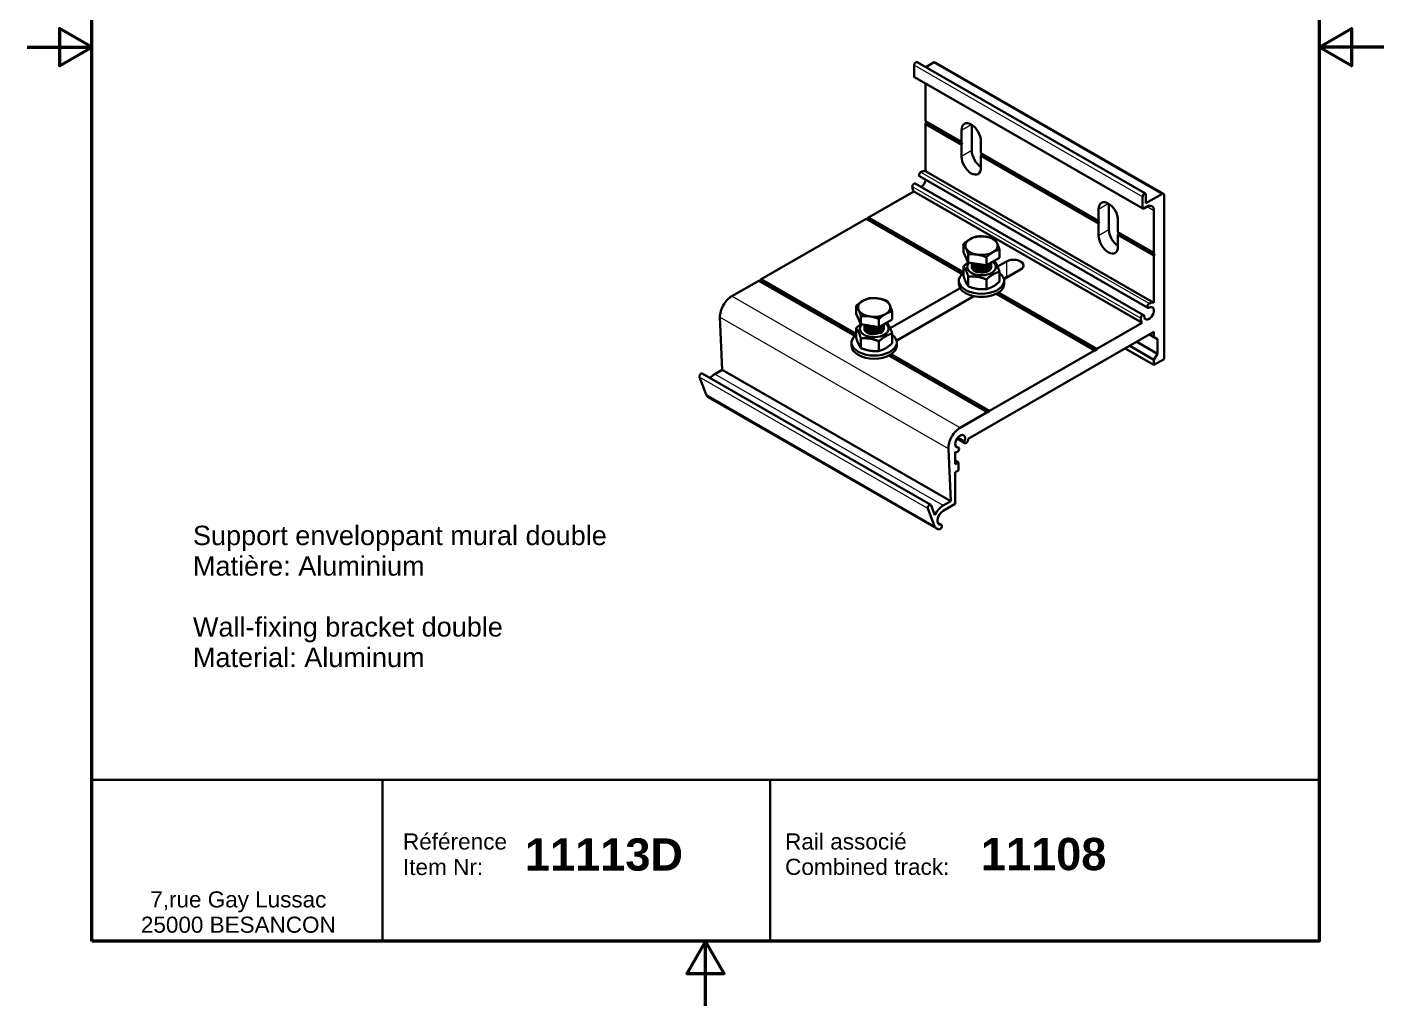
# Model space of a CAD drawing. Header units: millimetres. Extents: x 0 to 300, y 0 to 424.
# Drawn here: x 0 to 300, y 0 to 216.6 of the extents above; entities that cross this region are included whole.
import ezdxf

# ---------------------------------------------------------------- set-up
doc = ezdxf.new("R2010")
doc.units = ezdxf.units.MM
doc.header["$LTSCALE"] = 1.428571
for name, color, linetype, lineweight in [('Arêtes tangentes visibles(ISO)', 7, 'Continuous', 18), ('Arêtes visibles(ISO)', 7, 'Continuous', 35), ('Cadre_0', 7, 'Continuous', 50), ("Géométrie d'esquisse(ISO)", 7, 'Continuous', 35), ('Symboles(ISO)', 7, 'Continuous', 18)]:
    doc.layers.add(name, color=color, linetype=linetype, lineweight=lineweight)
doc.styles.add('Courant-ISO', font='arial.ttf')
doc.styles.add('Style de texte49', font='')
doc.styles.get('Style de texte49').set_extended_font_data('Arial', bold=True)

# ---------------------------------------------------------------- blocks, each defined once
blk = doc.blocks.new('Cadres Cadre par défaut')
at = {"layer": 'Cadre_0', "flags": 128}
for points in [[(10, 10), (10, 287), (200, 287), (200, 10), (10, 10)], [(0, 148.5), (10, 148.5), (5, 151.39), (5, 145.61), (10, 148.5)], [(210, 148.5), (200, 148.5), (205, 151.39), (205, 145.61), (200, 148.5)], [(105, 0), (105, 10), (102.11, 5), (107.89, 5), (105, 10)]]:
    blk.add_lwpolyline(points, dxfattribs=at)
blk = doc.blocks.new('Cartouches ISO')
at = {"layer": "Géométrie d'esquisse(ISO)"}
for p, q in [((50.77, 207.61), (50.77, 182.61)), ((50.77, 207.61), (240.77, 207.61)), ((95.77, 207.61), (95.77, 182.61)), ((155.77, 207.61), (155.77, 182.61)), ((240.77, 182.61), (240.77, 207.61)), ((50.77, 182.61), (240.77, 182.61))]:
    blk.add_line(p, q, dxfattribs=at)
at = {"layer": 'Symboles(ISO)', "color": 7, "char_height": 2.5, "attachment_point": 4, "style": 'Courant-ISO'}
for s, insert, width in [('\\fArial|b0|i0;Référence', (98.94, 198.05), 16.1109), ('\\fArial|b0|i0;Rail associé', (158.09, 198.05), 18.8281), ('\\fArial|b0|i0;Item Nr:', (98.94, 194.1), 12.4162), ('\\fArial|b0|i0;Combined track:', (158.09, 194.13), 25.4249)]:
    blk.add_mtext(s, dxfattribs=dict(at, insert=insert, width=width))
at = {"layer": 'Symboles(ISO)', "color": 7, "insert": (73.46, 187.12), "char_height": 2.4892, "width": 44.8115, "attachment_point": 5, "line_spacing_factor": 0.944221, "style": 'Courant-ISO'}
blk.add_mtext('\\fArial|b0|i0;7,rue Gay Lussac\\P25000 BESANCON', dxfattribs=at)
at = {"layer": 'Symboles(ISO)', "color": 7, "style": 'Style de texte49'}
for tag, p in [('Référence_?_001', (117.83, 193.56)), ('Rail_associé_?_001', (188.4, 193.62))]:
    blk.add_attdef(tag, p, '', height=5, dxfattribs=at)

msp = doc.modelspace()

# ---------------------------------------------------------------- linework, layer by layer
at = {"layer": 'Arêtes tangentes visibles(ISO)'}
for p, q in [((246.6399, 179.0351), (196.1323, 208.1206)), ((200.4255, 208.6949), (250.9331, 179.6095)), ((246.6399, 176.5533), (196.1323, 205.6387)), ((206.6126, 193.7526), (208.7675, 194.9935)), ((208.8855, 189.2218), (206.6126, 187.913)), ((248.079, 155.3666), (197.5714, 184.4521)), ((195.7282, 181.2596), (246.2359, 152.1742)), ((236.9172, 176.3014), (239.0721, 177.5423)), ((247.6442, 176.8396), (249.1653, 175.9637)), ((236.9172, 170.4617), (239.1901, 171.7706)), ((216.5374, 164.7047), (216.5374, 161.201)), ((206.3096, 127.9262), (155.802, 157.0117)), ((203.7115, 123.2764), (153.2039, 152.3618)), ((199.1663, 110.0274), (148.6587, 139.1128)), ((202.5468, 110.6932), (152.0391, 139.7786)), ((200.6483, 106.1732), (150.1407, 135.2586)), ((205.3271, 123.8183), (205.8509, 123.5167)), ((207.2937, 124.9547), (205.8467, 125.788)), ((202.0465, 106.4368), (201.3894, 106.8152))]:
    msp.add_line(p, q, dxfattribs=at)
at = {"layer": 'Arêtes visibles(ISO)'}
for p, q in [((196.1323, 208.1206), (196.1323, 205.6387)), ((196.7785, 208.8029), (247.2861, 179.7175)), ((200.4255, 208.6949), (198.6957, 207.6988)), ((251.2895, 179.6446), (200.7819, 208.73)), ((246.7142, 176.3892), (196.2066, 205.4746)), ((198.6577, 204.0632), (198.6577, 195.7172)), ((198.6577, 195.7172), (206.6126, 191.1362)), ((198.8092, 195.501), (198.6577, 195.7172)), ((198.6577, 195.1103), (198.8092, 195.501)), ((206.6126, 190.5293), (198.6577, 195.1103)), ((198.6577, 195.1103), (198.6577, 184.6686)), ((206.7642, 190.92), (198.8092, 195.501)), ((206.6126, 191.1362), (206.6126, 193.7526)), ((208.8855, 194.9213), (208.8855, 189.2218)), ((206.7642, 190.92), (206.6126, 191.1362)), ((206.6126, 190.5293), (206.7642, 190.92)), ((206.6126, 187.913), (206.6126, 190.5293)), ((210.9058, 191.2803), (210.9058, 188.664)), ((210.9058, 188.664), (211.0573, 188.4478)), ((210.9058, 188.664), (236.9172, 173.685)), ((211.0573, 188.4478), (210.9058, 188.0571)), ((236.9172, 173.0781), (210.9058, 188.0571)), ((210.9058, 188.0571), (210.9058, 185.4407)), ((237.0687, 173.4688), (211.0573, 188.4478)), ((247.8118, 154.4645), (197.3041, 183.5499)), ((198.6577, 184.6686), (249.1653, 155.5832)), ((196.082, 180.2074), (186.0407, 174.425)), ((246.5896, 151.122), (196.082, 180.2074)), ((246.882, 152.8565), (196.3744, 181.9419)), ((239.1901, 177.4701), (239.1901, 171.7706)), ((246.6399, 176.5533), (246.6399, 179.0351)), ((247.3975, 177.5735), (250.9331, 179.6095)), ((247.3975, 179.4714), (247.3975, 177.5735)), ((251.4382, 179.3164), (251.4382, 143.1108)), ((185.5158, 174.1227), (162.3021, 160.7548)), ((206.7346, 161.9036), (185.5158, 174.1227)), ((185.5158, 174.1227), (185.7782, 174.0987)), ((185.7782, 174.0987), (186.0407, 174.425)), ((206.8187, 161.9822), (185.7782, 174.0987)), ((186.0407, 174.425), (207.0486, 162.3273)), ((236.9172, 173.685), (236.9172, 176.3014)), ((247.6501, 176.843), (246.8925, 176.4067)), ((249.1653, 166.6318), (249.1653, 175.9637)), ((237.0687, 173.4688), (236.9172, 173.685)), ((236.9172, 173.0781), (237.0687, 173.4688)), ((236.9172, 170.4617), (236.9172, 173.0781)), ((241.2104, 173.8291), (241.2104, 171.2127)), ((241.2104, 171.2127), (241.3619, 170.9965)), ((241.2104, 171.2127), (249.1653, 166.6318)), ((207.0486, 166.7694), (207.0486, 168.5525)), ((241.3619, 170.9965), (241.2104, 170.6058)), ((249.1653, 166.0249), (241.2104, 170.6058)), ((241.2104, 170.6058), (241.2104, 167.9895)), ((249.3168, 166.4156), (241.3619, 170.9965)), ((208.116, 164.4755), (207.0486, 166.7694)), ((208.116, 164.4755), (208.116, 166.2586)), ((212.0994, 163.8609), (212.0994, 165.644)), ((215.0155, 165.5401), (212.0994, 163.8609)), ((215.0155, 165.5401), (215.0155, 167.3232)), ((249.1653, 166.6318), (249.3168, 166.4156)), ((249.3168, 166.4156), (249.1653, 166.0249)), ((249.1653, 155.5832), (249.1653, 166.0249)), ((207.0486, 163.6369), (207.0486, 161.4928)), ((212.0994, 163.8609), (208.116, 164.4755)), ((208.8892, 164.3493), (208.8892, 164.2325)), ((208.8892, 163.7653), (208.8892, 163.6486)), ((213.1749, 164.0573), (213.1749, 163.9405)), ((213.1749, 163.4734), (213.1749, 163.4685)), ((214.5859, 163.581), (216.5374, 164.7047)), ((215.0155, 162.4076), (215.0155, 160.2635)), ((219.6689, 162.9015), (215.9942, 160.7854)), ((161.7772, 160.4526), (155.802, 157.0117)), ((182.996, 148.2335), (161.7772, 160.4526)), ((161.7772, 160.4526), (162.0397, 160.4285)), ((162.0397, 160.4285), (162.3021, 160.7548)), ((183.0802, 148.3121), (162.0397, 160.4285)), ((162.3021, 160.7548), (183.3101, 148.6572)), ((206.0321, 159.7311), (206.0321, 160.4319)), ((208.116, 161.343), (208.116, 159.1989)), ((212.0994, 160.7284), (212.0994, 158.5842)), ((216.5374, 161.201), (215.9723, 160.8756)), ((216.0971, 160.8446), (216.0078, 160.896)), ((216.0321, 159.7311), (216.0321, 160.4319)), ((217.1112, 161.4286), (217.0988, 161.4357)), ((190.8473, 149.9108), (206.2964, 158.8073)), ((208.8905, 156.7974), (192.2338, 147.2054)), ((209.4279, 157.0041), (192.2556, 147.1152)), ((208.8892, 156.7578), (208.8892, 156.6939)), ((236.0234, 145.0373), (214.2954, 157.5496)), ((236.2859, 145.0132), (214.4122, 157.6095)), ((214.8203, 157.8519), (236.5483, 145.3396)), ((183.3101, 153.0993), (183.3101, 154.8824)), ((184.3774, 150.8054), (183.3101, 153.0993)), ((191.2769, 151.87), (191.2769, 153.6531)), ((153.7059, 140.7384), (153.2039, 152.3618)), ((184.3774, 150.8054), (184.3774, 152.5885)), ((188.3608, 150.1907), (184.3774, 150.8054)), ((185.1506, 150.2899), (185.1506, 150.1731)), ((188.3608, 150.1907), (188.3608, 151.9738)), ((191.2769, 151.87), (188.3608, 150.1907)), ((189.4363, 150.5818), (189.4363, 150.465)), ((236.5483, 145.3396), (246.5896, 151.122)), ((183.3101, 149.9668), (183.3101, 147.8226)), ((184.3774, 147.6729), (184.3774, 145.5287)), ((188.3608, 147.0582), (188.3608, 144.9141)), ((189.4363, 149.9979), (189.4363, 149.8811)), ((191.2769, 148.7375), (191.2769, 146.5933)), ((249.1653, 149.1014), (208.1024, 125.4549)), ((249.9229, 147.4939), (248.1483, 148.5158)), ((248.1512, 148.5175), (249.1653, 147.9335)), ((249.1653, 147.9335), (249.1653, 149.1014)), ((249.1653, 147.9335), (249.9229, 147.4939)), ((249.9229, 147.4939), (249.9229, 144.2821)), ((182.2935, 146.7618), (182.2935, 146.061)), ((191.0817, 144.1818), (212.8097, 131.6694)), ((192.2935, 146.7618), (192.2935, 146.061)), ((212.8097, 131.6694), (236.0234, 145.0373)), ((236.2859, 145.0132), (236.0234, 145.0373)), ((236.5483, 145.3396), (236.2859, 145.0132)), ((249.1653, 141.8019), (242.8274, 145.4517)), ((249.1653, 142.9698), (243.8415, 146.0356)), ((249.9229, 144.2821), (245.3596, 146.9099)), ((249.9229, 144.2821), (249.1653, 142.9698)), ((212.2848, 131.3672), (190.5568, 143.8795)), ((212.5473, 131.3431), (190.6736, 143.9393)), ((251.4382, 143.1108), (249.1653, 141.8019)), ((249.1653, 141.8019), (249.1653, 142.9698)), ((148.6587, 139.1128), (150.1407, 135.2586)), ((149.282, 139.9318), (199.7896, 110.8464)), ((153.7059, 140.7384), (152.0391, 139.7786)), ((204.2135, 111.653), (153.7059, 140.7384)), ((150.6133, 134.6748), (201.121, 105.5894)), ((206.3096, 127.9262), (212.2848, 131.3672)), ((212.5473, 131.3431), (212.2848, 131.3672)), ((212.8097, 131.6694), (212.5473, 131.3431)), ((203.7115, 123.2764), (204.2135, 111.653)), ((205.9582, 123.4918), (205.3024, 123.8694)), ((207.3696, 124.503), (205.629, 125.5053)), ((205.2237, 122.5711), (205.2237, 119.8262)), ((205.9308, 120.2334), (205.2237, 120.6406)), ((205.9308, 120.2334), (205.2237, 119.8262)), ((205.9308, 118.4815), (205.9308, 120.2334)), ((205.2237, 118.0743), (205.9308, 118.4815)), ((205.2237, 118.0743), (205.2237, 111.0668)), ((202.5468, 110.6932), (204.2135, 111.653)), ((205.2237, 111.0668), (202.5468, 109.5252)), ((200.6483, 106.1732), (199.1663, 110.0274)), ((199.8783, 110.737), (200.7139, 108.5637)), ((201.364, 106.873), (202.1637, 106.4125))]:
    msp.add_line(p, q, dxfattribs=at)
for centre, major_axis, ratio, start_param, end_param in [((196.5111, 208.3387), (0.2673, 0.4642), 0.57809312, 0, 2.35426078), ((200.4255, 208.111), (0.3565, 0.619), 0.57809312, 0, 0.78346445), ((196.3848, 205.7841), (-0.1782, -0.3095), 0.57809312, 5.49585344, 6.28318531), ((208.7592, 192.5165), (-1.5149, 2.6307), 0.57809312, 3.92892453, 7.07051718), ((211.0321, 187.9857), (1.5149, -2.6307), 0.57809312, 3.92892453, 5.44086335), ((208.7592, 186.6768), (1.5149, -2.6307), 0.57809312, 3.92892453, 7.07051718), ((197.5715, 184.0141), (-0.2673, -0.4642), 0.57809312, 3.92526246, 6.28318531), ((197.5718, 182.3208), (1.301, 2.2593), 0.57809312, 0.15359274, 0.7836698), ((196.1071, 181.4777), (0.2673, 0.4642), 0.57809312, 0, 2.35405543), ((197.5718, 182.3208), (-1.301, -2.2593), 0.57809312, 5.49564809, 6.12572515), ((197.5718, 182.3208), (0.7664, 1.3308), 0.57809312, 4.06526748, 5.36414293), ((239.0638, 175.0652), (-1.5149, 2.6307), 0.57809312, 3.92892453, 7.07051718), ((247.0187, 179.2533), (0.2673, 0.4642), 0.57809312, 5.49585344, 8.63744609), ((247.6501, 175.0911), (1.0694, 1.857), 0.57809312, 5.49585344, 7.06664976), ((250.9331, 179.0256), (0.3565, 0.619), 0.57809312, 5.49585344, 7.06664976), ((246.8925, 176.6987), (-0.1782, -0.3095), 0.57809312, 5.49585344, 7.06664976), ((241.3366, 170.5344), (1.5149, -2.6307), 0.57809312, 3.92892453, 5.44086335), ((211.0321, 168.1987), (-3.5714, 0), 0.5758617, 5.49778714, 6.54498469), ((211.0321, 168.1987), (-3.5714, 0), 0.5758617, 4.45058959, 5.49778714), ((211.0321, 168.1987), (3.5714, 0), 0.5758617, 0.26179939, 1.30899694), ((211.0321, 168.1987), (3.5714, 0), 0.5758617, 5.49778714, 6.54498469), ((239.0638, 169.2256), (1.5149, -2.6307), 0.57809312, 3.92892453, 7.07051718), ((211.0321, 168.1987), (-3.5714, 0), 0.5758617, 0.26179939, 1.30899694), ((211.0321, 168.1987), (3.5714, 0), 0.5758617, 4.45058959, 5.49778714), ((218.1031, 163.8031), (2.2143, 0), 0.5758617, 5.49778714, 8.6393798), ((211.0321, 160.4319), (5, 0), 0.5758617, 2.49258208, 6.93219588), ((211.0321, 163.4685), (-3.1786, 0), 0.5758617, 5.72299965, 10.12421073), ((211.0321, 163.4685), (-2.1427, 0), 0.5758617, 6.20778808, 9.37124125), ((211.0321, 165.8627), (-3.1714, 0), 0.5758617, 1.07038704, 1.54760684), ((211.0321, 159.7311), (5, 0), 0.5758617, 3.14159265, 6.28318531), ((218.1031, 160.2993), (-2.2143, 0), 0.5758617, 5.15847462, 5.49778714), ((155.802, 154.0043), (1.8357, 3.1878), 0.57809312, 0.78346445, 2.40294427), ((187.2935, 154.5285), (-3.5714, 0), 0.5758617, 4.45058959, 5.49778714), ((187.2935, 154.5285), (3.5714, 0), 0.5758617, 0.26179939, 1.30899694), ((187.2935, 154.5285), (-3.5714, 0), 0.5758617, 5.49778714, 6.54498469), ((187.2935, 154.5285), (-3.5714, 0), 0.5758617, 0.26179939, 1.30899694), ((187.2935, 154.5285), (3.5714, 0), 0.5758617, 4.45058959, 5.49778714), ((187.2935, 154.5285), (3.5714, 0), 0.5758617, 5.49778714, 6.54498469), ((248.0794, 153.2354), (0.7664, 1.3308), 0.57809312, 2.35405543, 7.06685511), ((248.0791, 154.9287), (-0.2673, -0.4642), 0.57809312, 3.92526246, 7.06685511), ((248.0794, 153.2354), (1.301, 2.2593), 0.57809312, 0.15359274, 0.7836698), ((187.2935, 149.7984), (-3.1786, 0), 0.5758617, 5.72299965, 10.12421073), ((187.2935, 152.1926), (-3.1714, 0), 0.5758617, 1.07038704, 1.54760684), ((248.0794, 153.2354), (-1.301, -2.2593), 0.57809312, 5.49564809, 6.12572515), ((246.6147, 152.3923), (0.2673, 0.4642), 0.57809312, 5.49564809, 8.63724074), ((187.2935, 146.7618), (-5, 0), 0.5758617, 5.63417473, 10.07378854), ((187.2935, 149.7984), (-2.1427, 0), 0.5758617, 6.1249554, 7.27684615), ((187.2935, 149.7984), (2.1427, 0), 0.5758617, 5.39446554, 6.3142431), ((187.2935, 146.061), (-5, 0), 0.5758617, 0, 3.14159265), ((149.0147, 139.4676), (0.2673, 0.4642), 0.57809312, 0, 2.70332663), ((152.0391, 137.1507), (-1.604, -2.7854), 0.57809312, 3.92505711, 4.38482811), ((152.0391, 137.1507), (-1.4258, -2.476), 0.57809312, 5.84491929, 6.28318531), ((206.3096, 124.9188), (-1.8357, -3.1878), 0.57809312, 3.92505711, 5.54453692), ((206.3096, 124.9188), (-0.7664, -1.3308), 0.57809312, 1.91772312, 6.6305228), ((205.6908, 123.0276), (0.2673, 0.4642), 0.57809312, 3.48893014, 6.6305228), ((207.637, 124.9672), (-0.2673, -0.4642), 0.57809312, 5.05931578, 8.20090843), ((206.3096, 124.9188), (1.301, 2.2593), 0.57809312, 5.05931578, 5.26081876), ((206.3096, 124.9188), (-1.301, -2.2593), 0.57809312, 0.15359274, 0.34733749), ((199.5223, 110.3822), (0.2673, 0.4642), 0.57809312, 5.84491929, 8.98651194), ((202.5468, 108.0653), (1.604, 2.7854), 0.57809312, 0.78346445, 1.72156128), ((202.5468, 108.0653), (-0.8911, -1.5475), 0.57809312, 3.92505711, 6.65924866), ((202.5468, 108.0653), (-1.4258, -2.476), 0.57809312, 5.84491929, 6.65924866), ((201.8964, 105.9482), (0.2673, 0.4642), 0.57809312, 3.51765601, 6.65924866)]:
    msp.add_ellipse(centre, major_axis=major_axis, ratio=ratio, start_param=start_param, end_param=end_param, dxfattribs=at)
for points, weights in [([(207.0486, 168.5525), (207.83, 169.2633), (208.5067, 169.6529)], [1, 1.0379548493, 1]), ([(207.5823, 167.6664), (207.3346, 168.1987), (207.0486, 168.5525)], [1, 1.0379548493, 1]), ([(208.5067, 169.6529), (209.1833, 170.0426), (209.9647, 170.2318)], [1, 1.0379548493, 1]), ([(209.9647, 170.2318), (211.0321, 170.3279), (211.9564, 170.1852)], [1, 1.0379548493, 1]), ([(211.9564, 170.1852), (212.8808, 170.0426), (213.9481, 169.6171)], [1, 1.0379548493, 1]), ([(213.9481, 169.6171), (214.2341, 169.2633), (214.4818, 168.731)], [1, 1.0379548493, 1]), ([(214.4818, 168.731), (214.7295, 168.1987), (215.0155, 167.3232)], [1, 1.0379548493, 1]), ([(208.116, 166.2586), (207.83, 167.1341), (207.5823, 167.6664)], [1, 1.0379548493, 1]), ([(210.1077, 166.2121), (209.1833, 166.3547), (208.116, 166.2586)], [1, 1.0379548493, 1]), ([(212.0994, 165.644), (211.0321, 166.0695), (210.1077, 166.2121)], [1, 1.0379548493, 1]), ([(213.5574, 166.7444), (212.8808, 166.3547), (212.0994, 165.644)], [1, 1.0379548493, 1]), ([(215.0155, 167.3232), (214.2341, 167.1341), (213.5574, 166.7444)], [1, 1.0379548493, 1]), ([(207.0486, 163.6369), (207.6142, 164.1514), (208.1101, 164.4883)], [1, 1.05482028526, 1.07078791095]), ([(208.116, 161.343), (207.5823, 162.9766), (207.0486, 163.6369)], [1, 1.15470053838, 1]), ([(215.0155, 162.4076), (213.5574, 162.0546), (212.0994, 160.7284)], [1, 1.15470053838, 1]), ([(213.7157, 164.7916), (213.8302, 164.7485), (213.9481, 164.7015)], [1.01515804315, 1.00799188523, 1]), ([(213.9481, 164.7015), (214.4818, 164.0412), (215.0155, 162.4076)], [1, 1.15470053838, 1]), ([(207.0486, 161.4928), (207.5823, 159.8592), (208.116, 159.1989)], [1, 1.15470053838, 1]), ([(212.0994, 160.7284), (210.1077, 161.5223), (208.116, 161.343)], [1, 1.15470053838, 1]), ([(208.116, 159.1989), (210.1077, 158.4049), (212.0994, 158.5842)], [1, 1.15470053838, 1]), ([(212.0994, 158.5842), (213.5574, 158.9372), (215.0155, 160.2635)], [1, 1.15470053838, 1]), ([(184.7681, 155.9828), (185.4448, 156.3725), (186.2261, 156.5616)], [1, 1.0379548493, 1]), ([(186.2261, 156.5616), (187.2935, 156.6577), (188.2178, 156.5151)], [1, 1.0379548493, 1]), ([(188.2178, 156.5151), (189.1422, 156.3725), (190.2095, 155.947)], [1, 1.0379548493, 1]), ([(183.3101, 154.8824), (184.0914, 155.5931), (184.7681, 155.9828)], [1, 1.0379548493, 1]), ([(183.8437, 153.9962), (183.5961, 154.5285), (183.3101, 154.8824)], [1, 1.0379548493, 1]), ([(184.3774, 152.5885), (184.0914, 153.4639), (183.8437, 153.9962)], [1, 1.0379548493, 1]), ([(189.8189, 153.0742), (189.1422, 152.6846), (188.3608, 151.9738)], [1, 1.0379548493, 1]), ([(191.2769, 153.6531), (190.4955, 153.4639), (189.8189, 153.0742)], [1, 1.0379548493, 1]), ([(190.2095, 155.947), (190.4955, 155.5931), (190.7432, 155.0608)], [1, 1.0379548493, 1]), ([(190.7432, 155.0608), (190.9909, 154.5285), (191.2769, 153.6531)], [1, 1.0379548493, 1]), ([(183.3101, 149.9668), (183.8757, 150.4813), (184.3715, 150.8181)], [1, 1.05482028526, 1.07078791095]), ([(186.3691, 152.5419), (185.4448, 152.6846), (184.3774, 152.5885)], [1, 1.0379548493, 1]), ([(188.3608, 151.9738), (187.2935, 152.3993), (186.3691, 152.5419)], [1, 1.0379548493, 1]), ([(189.9771, 151.1215), (190.0917, 151.0784), (190.2095, 151.0314)], [1.01515804315, 1.00799188523, 1]), ([(190.2095, 151.0314), (190.7432, 150.3711), (191.2769, 148.7375)], [1, 1.15470053838, 1]), ([(184.3774, 147.6729), (183.8437, 149.3065), (183.3101, 149.9668)], [1, 1.15470053838, 1]), ([(183.3101, 147.8226), (183.8437, 146.189), (184.3774, 145.5287)], [1, 1.15470053838, 1]), ([(188.3608, 147.0582), (186.3691, 147.8522), (184.3774, 147.6729)], [1, 1.15470053838, 1]), ([(191.2769, 148.7375), (189.8189, 148.3845), (188.3608, 147.0582)], [1, 1.15470053838, 1]), ([(184.3774, 145.5287), (186.3691, 144.7348), (188.3608, 144.9141)], [1, 1.15470053838, 1]), ([(188.3608, 144.9141), (189.8189, 145.2671), (191.2769, 146.5933)], [1, 1.15470053838, 1])]:
    msp.add_rational_spline(points, weights, degree=2, dxfattribs=at)
for points, knots in [([(213.1354, 164.2907), (213.2171, 163.9973), (213.1453, 163.6879), (212.9164, 163.4236), (212.5545, 163.0058), (211.8145, 162.716), (211.0546, 162.6784), (210.2947, 162.6408), (209.5455, 162.8557), (209.1697, 163.2031), (208.914, 163.4394), (208.8381, 163.7299), (208.9399, 163.9988)], [14.22207569, 14.22207569, 14.22207569, 14.22207569, 14.89528531, 14.89528531, 14.89528531, 15.95923426, 15.95923426, 15.95923426, 17.02318321, 17.02318321, 17.02318321, 17.7468486, 17.7468486, 17.7468486, 17.7468486]), ([(208.8954, 163.6482), (208.8937, 163.4959), (208.9474, 163.3436), (209.0591, 163.2042), (209.3557, 162.8343), (210.0498, 162.5709), (210.8055, 162.5576), (211.5612, 162.5443), (212.348, 162.7829), (212.785, 163.1739), (213.0368, 163.3991), (213.1666, 163.67), (213.1682, 163.9408)], [-23.82374429, -23.82374429, -23.82374429, -23.82374429, -23.42281236, -23.42281236, -23.42281236, -22.35886341, -22.35886341, -22.35886341, -21.29491445, -21.29491445, -21.29491445, -20.68215164, -20.68215164, -20.68215164, -20.68215164]), ([(213.153, 164.4697), (213.1302, 164.353), (213.0826, 164.2381), (213.0092, 164.1287), (212.7162, 163.692), (212.0248, 163.3607), (211.2695, 163.2792), (210.5142, 163.1978), (209.7257, 163.3681), (209.2854, 163.6919), (209.0272, 163.8817), (208.8949, 164.1194), (208.8958, 164.3565)], [8.24528031, 8.24528031, 8.24528031, 8.24528031, 8.51159161, 8.51159161, 8.51159161, 9.57554056, 9.57554056, 9.57554056, 10.63948951, 10.63948951, 10.63948951, 11.26343454, 11.26343454, 11.26343454, 11.26343454]), ([(208.8962, 164.2324), (208.8957, 164.0418), (208.9808, 163.8513), (209.153, 163.686), (209.5183, 163.3352), (210.2605, 163.1134), (211.0205, 163.144), (211.7804, 163.1746), (212.5274, 163.4576), (212.8999, 163.8721), (213.0673, 164.0584), (213.1561, 164.2682), (213.1668, 164.4795)], [-17.54055898, -17.54055898, -17.54055898, -17.54055898, -17.03911865, -17.03911865, -17.03911865, -15.9751697, -15.9751697, -15.9751697, -14.91122075, -14.91122075, -14.91122075, -14.43286574, -14.43286574, -14.43286574, -14.43286574]), ([(209.1024, 164.3237), (209.149, 164.2714), (209.2036, 164.2211), (209.2658, 164.1737), (209.6962, 163.8459), (210.479, 163.6684), (211.2355, 163.7429), (211.4791, 163.7669), (211.7168, 163.8168), (211.9372, 163.888)], [-10.80937865, -10.80937865, -10.80937865, -10.80937865, -10.65542495, -10.65542495, -10.65542495, -9.591476, -9.591476, -9.591476, -9.24893433, -9.24893433, -9.24893433, -9.24893433]), ([(211.6639, 163.9283), (211.6041, 163.9148), (211.5434, 163.9028), (211.482, 163.8924), (210.739, 163.7676), (209.919, 163.8913), (209.4188, 164.1879), (209.3592, 164.2232), (209.3044, 164.2608), (209.2546, 164.3002)], [3.10390583, 3.10390583, 3.10390583, 3.10390583, 3.19184685, 3.19184685, 3.19184685, 4.2557958, 4.2557958, 4.2557958, 4.38254244, 4.38254244, 4.38254244, 4.38254244]), ([(211.7607, 163.2452), (211.7387, 163.2383), (211.7165, 163.2316), (211.6941, 163.2252), (211.164, 163.0736), (210.5341, 163.0843), (210.0551, 163.2314)], [15.54941168, 15.54941168, 15.54941168, 15.54941168, 15.589929016, 15.589929016, 15.589929016, 16.548933892, 16.548933892, 16.548933892, 16.548933892]), ([(211.7594, 163.8321), (211.3479, 163.7052), (210.8689, 163.6648), (210.4441, 163.7267), (210.3071, 163.7467), (210.1773, 163.777), (210.0571, 163.8157)], [9.266226373, 9.266226373, 9.266226373, 9.266226373, 10.022097224, 10.022097224, 10.022097224, 10.265748585, 10.265748585, 10.265748585, 10.265748585]), ([(211.7576, 162.6644), (211.5201, 162.5888), (211.2603, 162.5419), (210.9992, 162.5311), (210.6655, 162.5173), (210.3377, 162.5622), (210.0585, 162.6499)], [21.832596987, 21.832596987, 21.832596987, 21.832596987, 22.271327165, 22.271327165, 22.271327165, 22.832119199, 22.832119199, 22.832119199, 22.832119199]), ([(208.9011, 157.1272), (208.916, 157.0237), (208.9573, 156.9214), (209.026, 156.8245), (209.0347, 156.8123), (209.0437, 156.8002), (209.0532, 156.7883)], [-92.853274439, -92.853274439, -92.853274439, -92.853274439, -92.579494148, -92.579494148, -92.579494148, -92.54512816, -92.54512816, -92.54512816, -92.54512816]), ([(189.4021, 150.7939), (189.4715, 150.5215), (189.4097, 150.2367), (189.2109, 149.9879), (188.8716, 149.5633), (188.147, 149.2594), (187.3878, 149.2071), (186.6286, 149.1549), (185.8654, 149.3552), (185.4676, 149.6951), (185.1845, 149.9371), (185.0946, 150.2421), (185.2008, 150.5234)], [12.14389375, 12.14389375, 12.14389375, 12.14389375, 12.76738741, 12.76738741, 12.76738741, 13.83133636, 13.83133636, 13.83133636, 14.89528531, 14.89528531, 14.89528531, 15.65245349, 15.65245349, 15.65245349, 15.65245349]), ([(185.1571, 150.1728), (185.1558, 150.0077), (185.2191, 149.8427), (185.3497, 149.6941), (185.6695, 149.33), (186.3805, 149.0803), (187.1384, 149.0816), (187.8964, 149.0829), (188.6708, 149.3365), (189.0868, 149.7357), (189.3133, 149.9531), (189.4285, 150.2092), (189.4294, 150.4652)], [-21.72934919, -21.72934919, -21.72934919, -21.72934919, -21.29491445, -21.29491445, -21.29491445, -20.2309655, -20.2309655, -20.2309655, -19.16701655, -19.16701655, -19.16701655, -18.58775653, -18.58775653, -18.58775653, -18.58775653]), ([(185.1617, 150.6855), (185.1819, 150.5064), (185.278, 150.3301), (185.45, 150.1777), (185.8374, 149.8341), (186.594, 149.6269), (187.3537, 149.6721), (188.1133, 149.7174), (188.8453, 150.0147), (189.1954, 150.4361), (189.2872, 150.5465), (189.3518, 150.6645), (189.3895, 150.7855)], [-15.38337755, -15.38337755, -15.38337755, -15.38337755, -14.91122075, -14.91122075, -14.91122075, -13.8472718, -13.8472718, -13.8472718, -12.78332285, -12.78332285, -12.78332285, -12.50435647, -12.50435647, -12.50435647, -12.50435647]), ([(189.327, 150.7472), (189.3177, 150.7296), (189.3078, 150.7121), (189.2972, 150.6948), (189.0279, 150.2526), (188.3542, 149.9081), (187.6021, 149.8121), (186.8501, 149.7161), (186.0501, 149.8711), (185.5894, 150.1862), (185.3807, 150.3289), (185.2454, 150.5015), (185.1882, 150.6819)], [6.34189053, 6.34189053, 6.34189053, 6.34189053, 6.3836937, 6.3836937, 6.3836937, 7.44764265, 7.44764265, 7.44764265, 8.51159161, 8.51159161, 8.51159161, 8.99341952, 8.99341952, 8.99341952, 8.99341952]), ([(185.6607, 150.6076), (186.1227, 150.3284), (186.8634, 150.1918), (187.5683, 150.2751), (187.6119, 150.2803), (187.6553, 150.2863), (187.6984, 150.2931)], [-8.45864121, -8.45864121, -8.45864121, -8.45864121, -7.4635781, -7.4635781, -7.4635781, -7.40196797, -7.40196797, -7.40196797, -7.40196797]), ([(189.3979, 150.2314), (189.4866, 149.9089), (189.3876, 149.5669), (189.1052, 149.2866), (188.6994, 148.8836), (187.9313, 148.6229), (187.1725, 148.6146), (186.802, 148.6106), (186.4411, 148.6665), (186.1303, 148.7668)], [18.4108659, 18.4108659, 18.4108659, 18.4108659, 19.15108111, 19.15108111, 19.15108111, 20.21503006, 20.21503006, 20.21503006, 20.73451151, 20.73451151, 20.73451151, 20.73451151]), ([(187.7526, 150.2879), (187.4863, 150.2317), (187.2044, 150.2096), (186.9338, 150.2273), (186.7144, 150.2416), (186.506, 150.2817), (186.3198, 150.3414)], [7.330887622, 7.330887622, 7.330887622, 7.330887622, 7.794964508, 7.794964508, 7.794964508, 8.171353483, 8.171353483, 8.171353483, 8.171353483]), ([(188.0196, 149.1878), (187.8545, 149.1347), (187.6782, 149.0959), (187.4972, 149.0745), (187.0871, 149.0259), (186.6653, 149.067), (186.3189, 149.1742)], [19.738201885, 19.738201885, 19.738201885, 19.738201885, 20.044194449, 20.044194449, 20.044194449, 20.737724097, 20.737724097, 20.737724097, 20.737724097]), ([(188.6409, 148.8408), (188.7582, 148.9011), (188.8656, 148.9684), (188.96, 149.0422), (189.2652, 149.2807), (189.4274, 149.5812), (189.4304, 149.8815)], [-25.761059759, -25.761059759, -25.761059759, -25.761059759, -25.550710257, -25.550710257, -25.550710257, -24.870941841, -24.870941841, -24.870941841, -24.870941841])]:
    msp.add_open_spline(points, degree=3, knots=knots, dxfattribs=at)
for points in [[(210.0547, 163.8144), (209.9986, 163.8321), (209.9424, 163.8497), (209.8862, 163.8673)], [(210.0547, 163.2305), (209.9986, 163.2481), (209.9424, 163.2657), (209.8862, 163.2833)], [(210.0547, 162.6465), (209.9986, 162.6641), (209.9424, 162.6818), (209.8862, 162.6994)], [(211.9288, 163.8819), (211.8727, 163.8643), (211.8167, 163.8467), (211.7608, 163.8291)], [(211.9288, 163.2979), (211.8727, 163.2803), (211.8167, 163.2628), (211.7608, 163.2452)], [(211.9288, 162.7139), (211.8727, 162.6964), (211.8167, 162.6788), (211.7608, 162.6612)], [(213.1371, 163.707), (213.1644, 163.6071), (213.1736, 163.5054), (213.165, 163.4042)], [(208.8973, 156.6954), (208.8887, 156.7942), (208.9037, 156.8939), (208.9414, 156.9907)], [(209.1209, 156.8273), (209.0331, 156.9187), (208.9712, 157.0171), (208.9349, 157.1185)], [(186.3161, 150.3389), (186.26, 150.3566), (186.2038, 150.3742), (186.1476, 150.3918)], [(187.2063, 150.3694), (186.9452, 150.3656), (186.686, 150.3889), (186.4452, 150.4366)], [(186.3161, 149.755), (186.26, 149.7726), (186.2038, 149.7902), (186.1476, 149.8078)], [(186.3161, 149.171), (186.26, 149.1887), (186.2038, 149.2063), (186.1476, 149.2239)], [(188.0222, 149.7701), (187.4788, 149.6017), (186.8142, 149.5992), (186.3161, 149.755)], [(188.1902, 149.8224), (188.1341, 149.8048), (188.0781, 149.7873), (188.0222, 149.7697)], [(188.1902, 149.2384), (188.1341, 149.2209), (188.0781, 149.2033), (188.0222, 149.1857)]]:
    msp.add_open_spline(points, degree=3, dxfattribs=at)

# ---------------------------------------------------------------- block references
at = {"xscale": 1.428571428571429, "yscale": 1.428571428571429, "zscale": 1.428571428571429}
msp.add_blockref('Cadres Cadre par défaut', (0, 0), dxfattribs=at)
msp.add_blockref('Cartouches ISO', (-58.2459, -246.5809), dxfattribs=at).add_auto_attribs({'Référence_?_001': '11113D', 'Rail_associé_?_001': '11108'})

# ---------------------------------------------------------------- texts
at = {"layer": 'Symboles(ISO)', "color": 7, "insert": (36.6591, 106.2324), "char_height": 4.285714, "width": 91.509151, "attachment_point": 1, "line_spacing_factor": 0.944221, "style": 'Courant-ISO'}
msp.add_mtext('{Support enveloppant mural double\\PMatière: Aluminium \\P \\PWall-fixing bracket double\\PMaterial: Aluminum}', dxfattribs=at)

doc.saveas('drawing.dxf')
